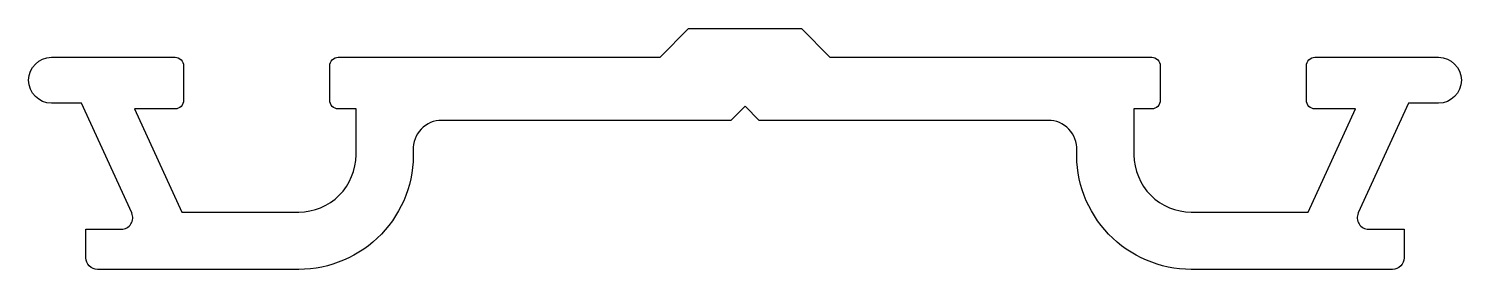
# Model space of a CAD drawing. Extents: x 147.1 to 197.1, y 234.8 to 243.2.
import ezdxf

# ---------------------------------------------------------------- set-up
doc = ezdxf.new("R2010")
doc.units = 0
doc.layers.add('ANA', color=220, linetype='CONTINUOUS')

msp = doc.modelspace()

# ---------------------------------------------------------------- linework, layer by layer
at = {"layer": 'ANA'}
msp.add_lwpolyline([(152.219, 242.241, -0.414214), (152.519, 241.941), (152.519, 240.741, -0.414214), (152.219, 240.441), (150.802, 240.441), (152.451, 236.841), (156.538, 236.841, 0.414214), (158.538, 238.841), (158.538, 240.441), (157.919, 240.441, -0.414214), (157.619, 240.741), (157.619, 241.941, -0.414214), (157.919, 242.241), (169.152, 242.241), (170.152, 243.241), (174.086, 243.241), (175.086, 242.241), (186.319, 242.241, -0.414214), (186.619, 241.941), (186.619, 240.741, -0.414214), (186.319, 240.441), (185.7, 240.441), (185.7, 238.841, 0.414214), (187.7, 236.841), (191.787, 236.841), (193.436, 240.441), (192.019, 240.441, -0.414214), (191.719, 240.741), (191.719, 241.941, -0.414214), (192.019, 242.241), (196.33, 242.241, -1), (196.33, 240.641), (195.288, 240.641), (193.532, 236.808, 0.546419), (193.896, 236.241), (195.13, 236.241), (195.13, 235.241, -0.414214), (194.73, 234.841), (187.7, 234.841, -0.425981), (183.703, 239.001, 0.425981), (182.704, 240.041), (172.619, 240.041), (172.119, 240.541), (171.619, 240.041), (161.534, 240.041, 0.425981), (160.535, 239.001, -0.425981), (156.538, 234.841), (149.508, 234.841, -0.414214), (149.108, 235.241), (149.108, 236.241), (150.342, 236.241, 0.546419), (150.706, 236.808), (148.95, 240.641), (147.908, 240.641, -1), (147.908, 242.241)], format="xyb", close=True, dxfattribs=at)

doc.saveas('drawing.dxf')
